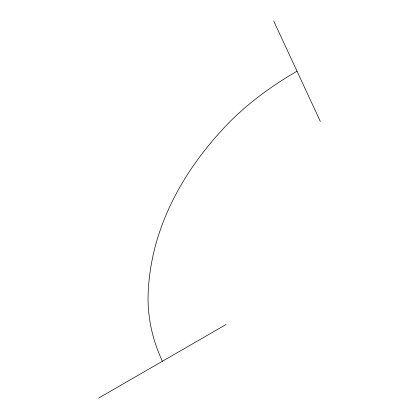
<?xml version="1.0" encoding="UTF-8"?>
<svg xmlns="http://www.w3.org/2000/svg" width="419" height="419" viewBox="0 0 419 419"><rect width="100%" height="100%" fill="white"/><g stroke="black" fill="none" stroke-linecap="round" stroke-linejoin="round"><path stroke-width="0.63" d="M98.675 398.05L226.087 324.489M273.691 20.95L320.326 121.437M162.378 361.272A420.304 242.659 0 0 1 148.211 291.896A634.963 366.594 0 0 1 224.663 127.182A420.304 242.659 0 0 1 297.008 71.193"/></g></svg>
